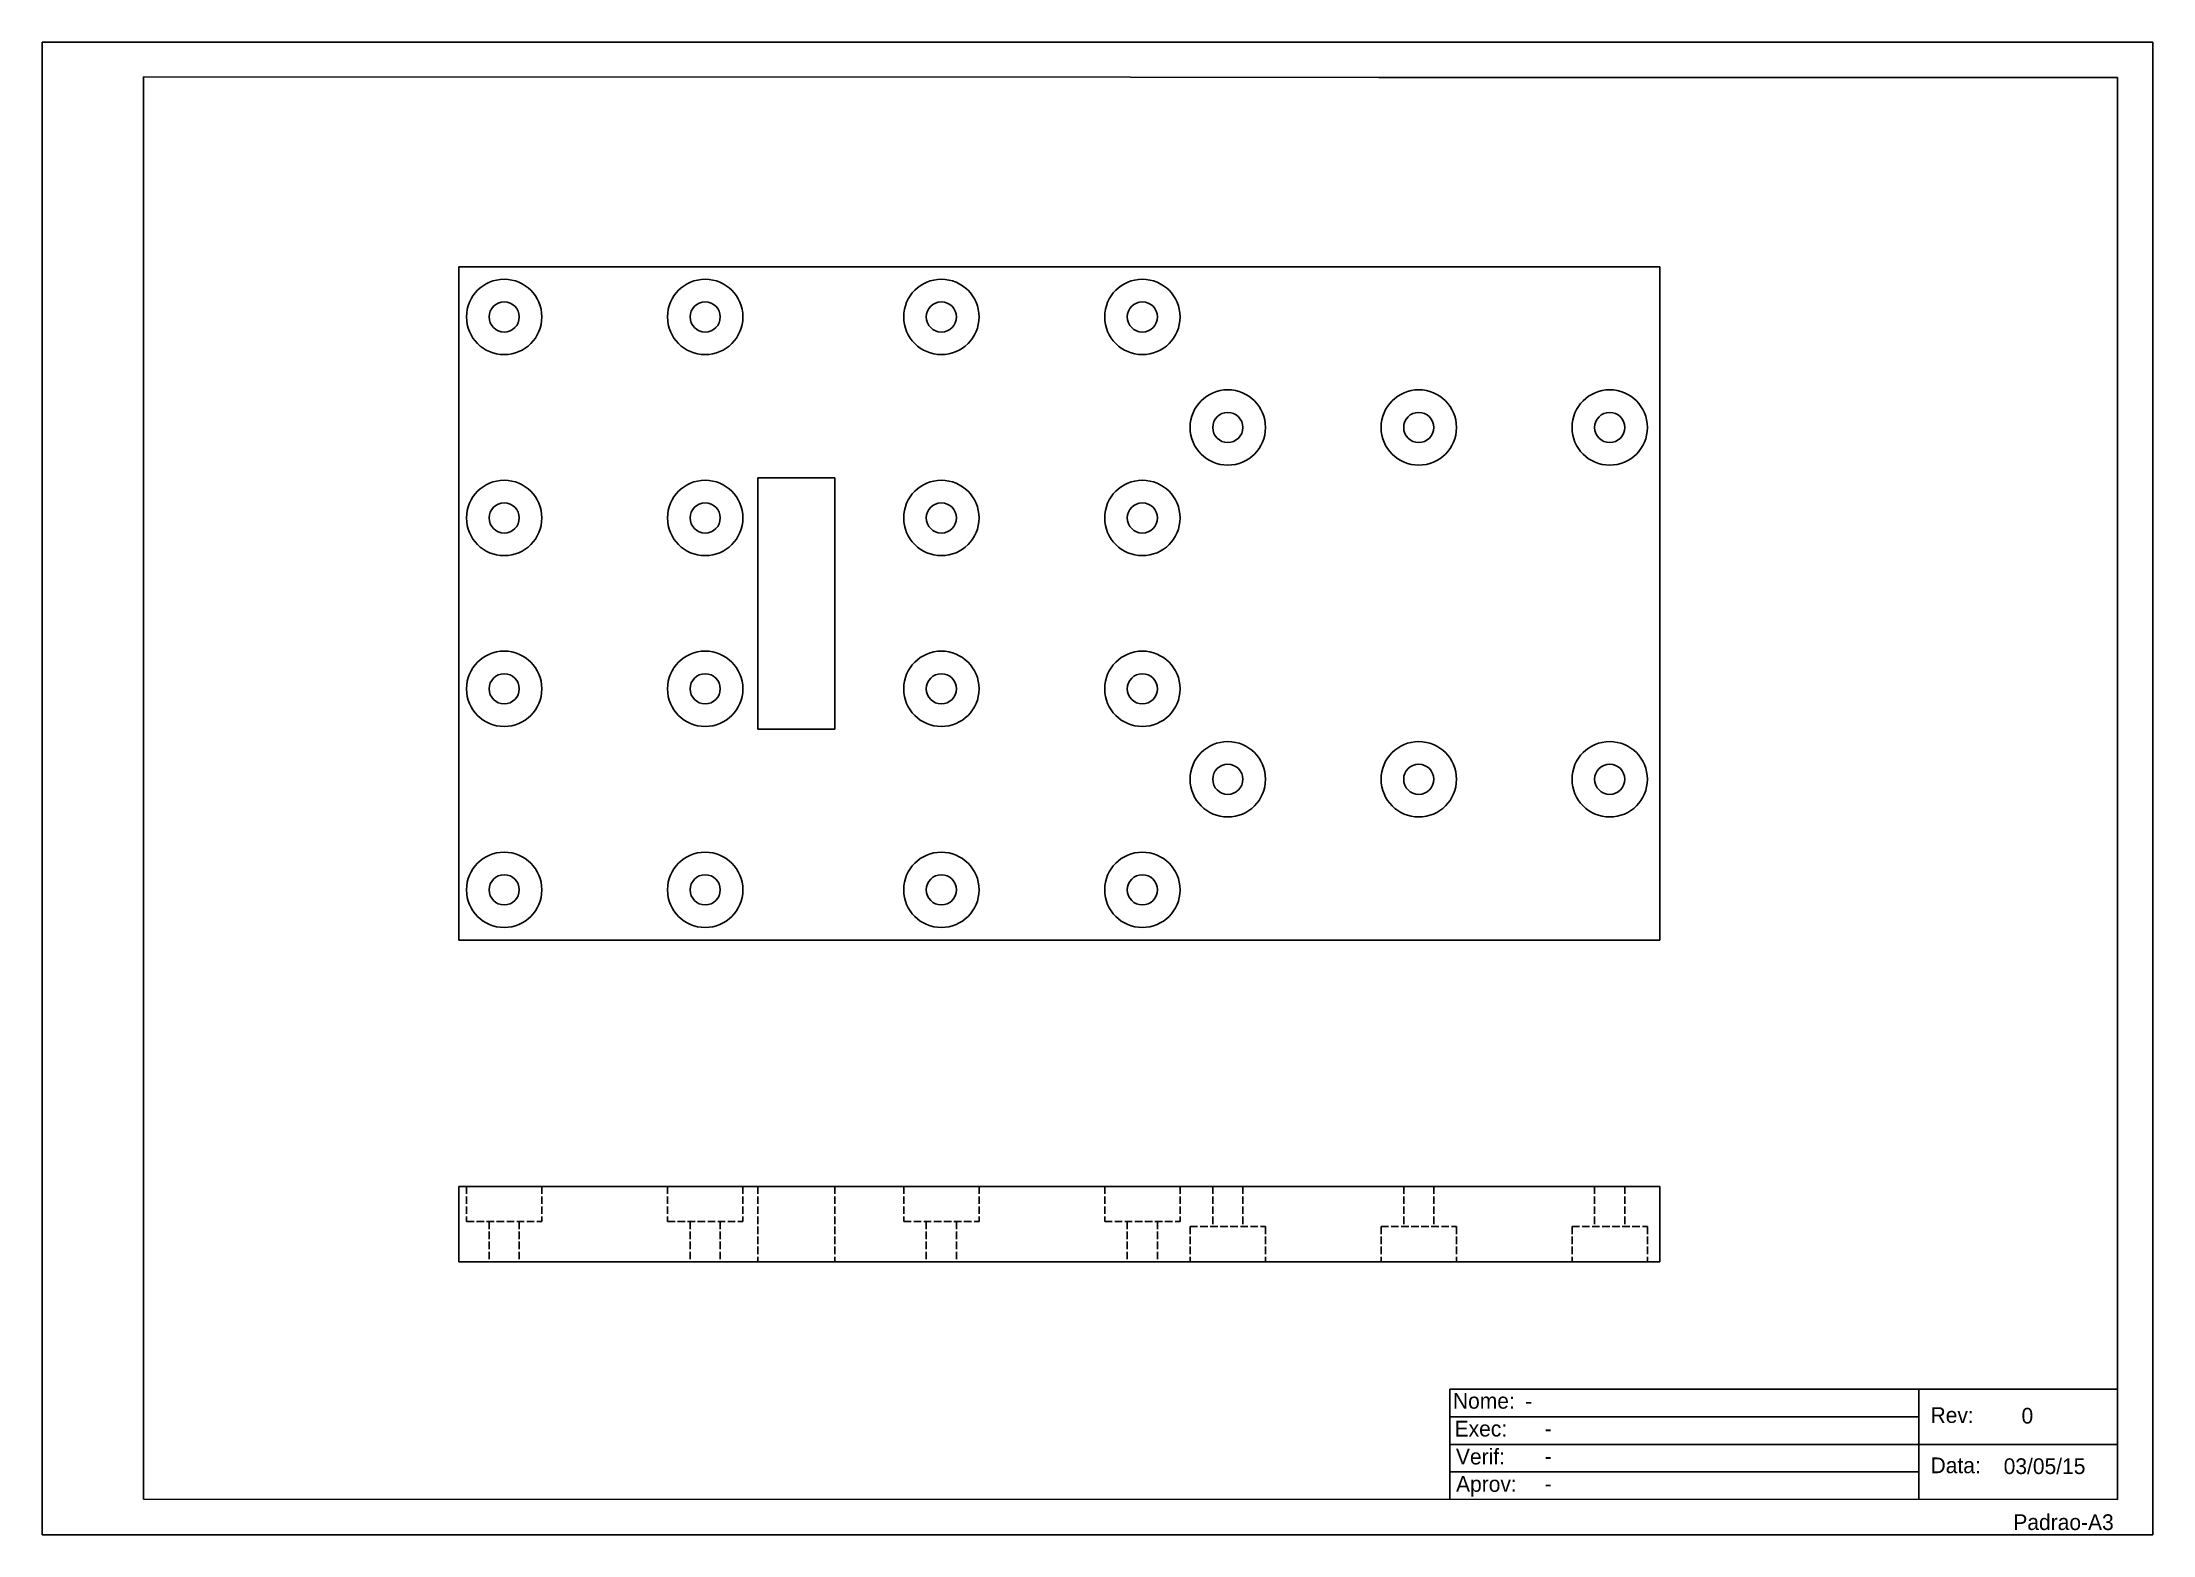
# Model space of a CAD drawing. Extents: x -83 to 337, y -118 to 179.
import ezdxf

# ---------------------------------------------------------------- set-up
doc = ezdxf.new("R2010")
doc.units = 0
for name, pattern in [('AVEVASHORTDASHED', [2, 1.5, -0.5]), ('AVEVASOLID', [2.25, 2.25]), ('AVEVASOLIDXWIDE', [2.25, 2.25])]:
    doc.linetypes.add(name, pattern=pattern)
doc.layers.get('0').update_dxf_attribs({"linetype": 'CONTINUOUS'})
doc.layers.add('-11', color=7, linetype='CONTINUOUS')
doc.layers.add('-300', color=7, linetype='CONTINUOUS')

msp = doc.modelspace()

# ---------------------------------------------------------------- linework, layer by layer
at = {"layer": '-11', "color": 253, "linetype": 'AVEVASOLID'}
msp.add_line((183.07, 171.66), (330.07, 171.66), dxfattribs=at)
at = {"layer": '-300', "color": 92, "linetype": 'AVEVASOLID'}
for p, q in [((-82.93, 178.66), (-82.93, -118.34)), ((-82.93, 178.66), (337.07, 178.66)), ((-82.93, 178.66), (337.07, 178.66)), ((-82.93, 178.66), (-82.93, -118.34)), ((337.07, 178.66), (337.07, -118.34)), ((337.07, 178.66), (337.07, -118.34)), ((197.19, -89.34), (197.19, -111.34)), ((197.19, -89.34), (197.19, -111.34)), ((290.52, -111.34), (290.52, -89.34)), ((290.52, -111.34), (290.52, -89.34)), ((197.19, -94.84), (290.52, -94.84)), ((197.19, -94.84), (290.52, -94.84)), ((197.19, -100.34), (290.52, -100.34)), ((197.19, -100.34), (290.52, -100.34)), ((290.52, -100.34), (322.11, -100.34)), ((290.52, -100.34), (330.07, -100.34)), ((197.19, -105.84), (290.52, -105.84)), ((197.19, -105.84), (290.52, -105.84)), ((-82.93, -118.34), (337.07, -118.34)), ((-82.93, -118.34), (337.07, -118.34))]:
    msp.add_line(p, q, dxfattribs=at)
at = {"layer": '-300', "color": 92, "linetype": 'AVEVASOLIDXWIDE'}
for p, q in [((-62.74, -111.24), (-62.74, 171.76)), ((-62.74, 171.76), (330.07, 171.66)), ((330.07, 171.66), (330.07, -111.34)), ((0, 0), (0, 10)), ((0, 0), (0, 10)), ((10, 0), (0, 0)), ((10, 0), (0, 0)), ((197.19, -89.34), (293.79, -89.34)), ((197.19, -89.34), (330.07, -89.34)), ((337.07, -118.34), (337.07, -108.34)), ((337.07, -118.34), (337.07, -108.34)), ((337.07, -118.34), (337.07, -108.34)), ((337.07, -118.34), (337.07, -108.34)), ((-62.74, -111.24), (330.07, -111.34)), ((327.07, -118.34), (337.07, -118.34)), ((327.07, -118.34), (337.07, -118.34)), ((327.07, -118.34), (337.07, -118.34)), ((327.07, -118.34), (337.07, -118.34))]:
    msp.add_line(p, q, dxfattribs=at)
for p, q in [((0, 0), (0, 134)), ((0, 134), (239, 134)), ((239, 134), (239, 0)), ((59.5, 92), (59.5, 42)), ((74.8, 92), (59.5, 92)), ((74.8, 42), (74.8, 92)), ((59.5, 42), (74.8, 42)), ((239, 0), (0, 0)), ((0, -49), (0, -64)), ((0, -49), (239, -49)), ((239, -49), (239, -64)), ((0, -64), (239, -64))]:
    msp.add_line(p, q)
at = {"linetype": 'AVEVASHORTDASHED'}
for p, q in [((1.5, -49, 8), (1.5, -56, 8)), ((16.5, -49, 8), (16.5, -56, 8)), ((41.5, -49, 8), (41.5, -56, 8)), ((56.5, -49, 8), (56.5, -56, 8)), ((59.5, -49), (59.5, -64)), ((74.8, -49), (74.8, -64)), ((88.5, -49, 8), (88.5, -56, 8)), ((103.5, -49, 8), (103.5, -56, 8)), ((128.5, -49, 8), (128.5, -56, 8)), ((143.5, -49, 8), (143.5, -56, 8)), ((150, -49, 7), (150, -57, 7)), ((156, -49, 7), (156, -57, 7)), ((188, -49, 7), (188, -57, 7)), ((194, -49, 7), (194, -57, 7)), ((226, -49, 7), (226, -57, 7)), ((232, -49, 7), (232, -57, 7)), ((1.5, -56), (16.5, -56)), ((6, -56, 8), (6, -64, 8)), ((12, -56, 8), (12, -64, 8)), ((41.5, -56), (56.5, -56)), ((46, -56, 8), (46, -64, 8)), ((52, -56, 8), (52, -64, 8)), ((88.5, -56), (103.5, -56)), ((93, -56, 8), (93, -64, 8)), ((99, -56, 8), (99, -64, 8)), ((128.5, -56), (143.5, -56)), ((133, -56, 8), (133, -64, 8)), ((139, -56, 8), (139, -64, 8)), ((145.5, -57), (160.5, -57)), ((145.5, -57, 7), (145.5, -64, 7)), ((160.5, -57, 7), (160.5, -64, 7)), ((183.5, -57), (198.5, -57)), ((183.5, -57, 7), (183.5, -64, 7)), ((198.5, -57, 7), (198.5, -64, 7)), ((221.5, -57), (236.5, -57)), ((221.5, -57, 7), (221.5, -64, 7)), ((236.5, -57, 7), (236.5, -64, 7))]:
    msp.add_line(p, q, dxfattribs=at)
at = {"extrusion": (3e-16, 5.1e-15, -1)}
for centre in [(-9, 124, -8), (-49, 124, -8), (-96, 50, -8), (-191, 32, -7), (-9, 10, -8)]:
    msp.add_circle(centre, 7.5, dxfattribs=at)
at = {"extrusion": (3e-16, 5e-15, -1)}
for centre in [(-96, 124, -8), (-136, 50, -8), (-153, 32, -7)]:
    msp.add_circle(centre, 7.5, dxfattribs=at)
at = {"extrusion": (3e-16, 5.2e-15, -1)}
for centre, radius in [((-136, 124, -8), 7.5), ((-153, 32, -7), 3)]:
    msp.add_circle(centre, radius, dxfattribs=at)
for centre, radius in [((9, 124, 8), 3), ((49, 124, 8), 3), ((96, 124, 8), 3), ((136, 124, 8), 3), ((96, 84, 8), 7.5), ((9, 84, 8), 3), ((49, 84, 8), 3), ((96, 84, 8), 3), ((136, 84, 8), 3), ((49, 50, 8), 7.5), ((9, 50, 8), 3), ((49, 50, 8), 3), ((96, 50, 8), 3), ((136, 50, 8), 3), ((49, 10, 8), 7.5), ((136, 10, 8), 7.5), ((9, 10, 8), 3), ((49, 10, 8), 3), ((96, 10, 8), 3), ((136, 10, 8), 3)]:
    msp.add_circle(centre, radius)
at = {"extrusion": (4e-16, 5e-15, -1)}
msp.add_circle((-153, 102, -7), 7.5, dxfattribs=at)
at = {"extrusion": (1e-15, 5.7e-15, -1)}
msp.add_circle((-191, 102, -7), 7.5, dxfattribs=at)
at = {"extrusion": (2e-16, 5e-15, -1)}
for centre in [(-229, 102, -7), (-9, 84, -8), (-96, 10, -8)]:
    msp.add_circle(centre, 7.5, dxfattribs=at)
at = {"extrusion": (1.7e-15, 8.3e-15, -1)}
msp.add_circle((-153, 102, -7), 3, dxfattribs=at)
at = {"extrusion": (5e-16, 7e-15, -1)}
msp.add_circle((-191, 102, -7), 3, dxfattribs=at)
at = {"extrusion": (1e-15, 7.6e-15, -1)}
msp.add_circle((-229, 102, -7), 3, dxfattribs=at)
at = {"extrusion": (4e-16, 5.3e-15, -1)}
msp.add_circle((-49, 84, -8), 7.5, dxfattribs=at)
at = {"extrusion": (4e-16, 5.1e-15, -1)}
msp.add_circle((-136, 84, -8), 7.5, dxfattribs=at)
at = {"extrusion": (2e-16, 5.1e-15, -1)}
msp.add_circle((-9, 50, -8), 7.5, dxfattribs=at)
at = {"extrusion": (4e-16, 5.2e-15, -1)}
msp.add_circle((-229, 32, -7), 7.5, dxfattribs=at)
at = {"extrusion": (1.1e-15, 9.3e-15, -1)}
msp.add_circle((-191, 32, -7), 3, dxfattribs=at)
at = {"extrusion": (7e-16, 4.7e-15, -1)}
msp.add_circle((-229, 32, -7), 3, dxfattribs=at)

# ---------------------------------------------------------------- texts
at = {"layer": '-300', "color": 92, "linetype": 'CONTINUOUS'}
for s, p in [('Nome:', (197.8, -93.24)), ('Exec:', (198.14, -98.78)), ('Rev:', (292.85, -96.08)), ('Verif:', (198.4, -104.34)), ('Data:', (292.85, -106.08)), ('Aprov:', (198.42, -109.78))]:
    msp.add_text(s, height=3.125, dxfattribs=at).set_placement(p)
at = {"layer": '-300', "color": 7, "linetype": 'CONTINUOUS'}
for s, height, p in [('-', 3.12, (212.17, -93.3)), ('0', 3.13, (310.95, -96.21)), ('-', 3.12, (216.05, -98.75)), ('-', 3.12, (216.05, -104.25)), ('03/05/15', 3.125, (307.4, -106.25)), ('-', 3.12, (216.05, -109.75)), ('Padrao-A3', 3.125, (309.32, -117.39))]:
    msp.add_text(s, height=height, dxfattribs=at).set_placement(p)

doc.saveas('drawing.dxf')
